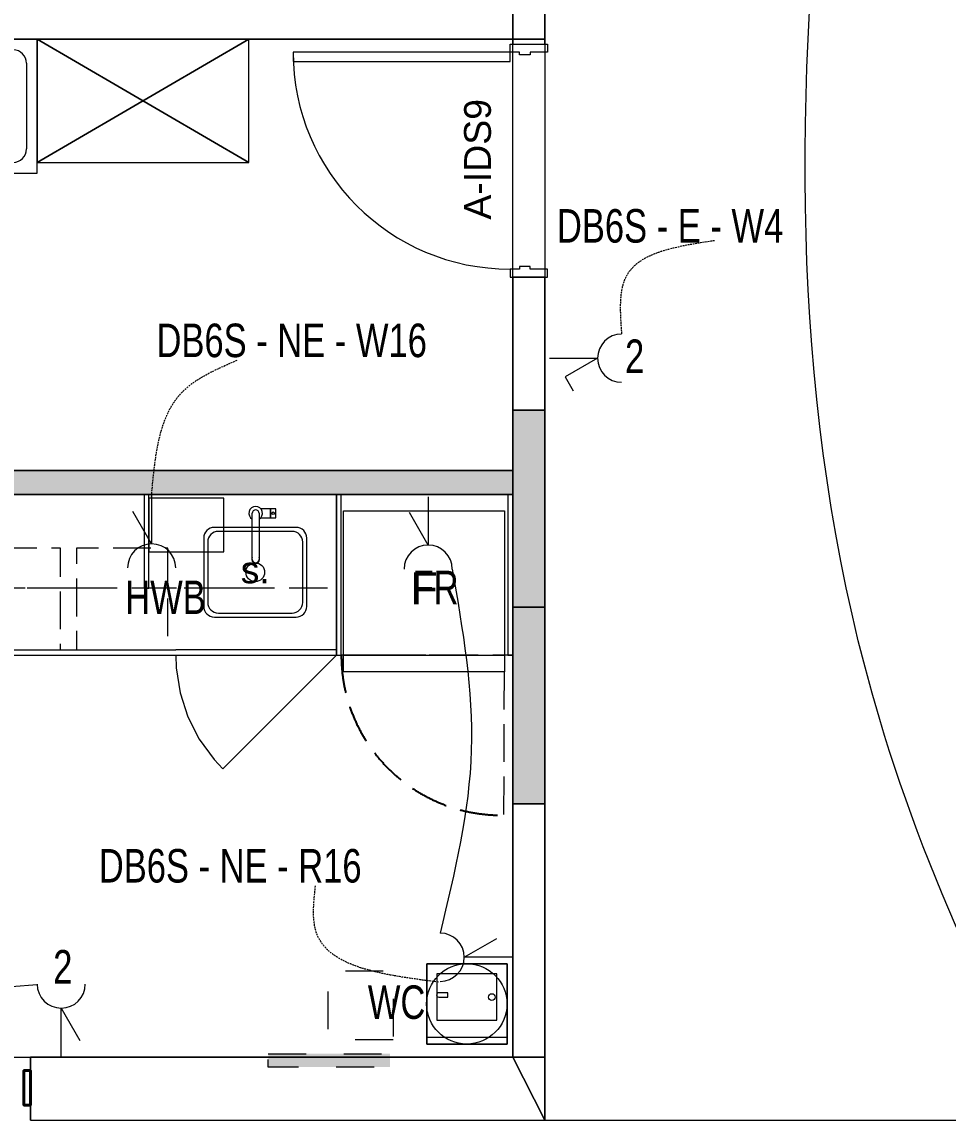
# Model space of a CAD drawing. Header units: millimetres. Extents: x -12392 to 16131, y -4930 to 15514.
# Drawn here: x 238 to 3695, y 3773 to 7872 of the extents above; entities that cross this region are included whole.
import ezdxf

# ---------------------------------------------------------------- set-up
doc = ezdxf.new("R2010")
doc.units = ezdxf.units.MM
for name, pattern in [('IMPORT-Dashed', [282.222223, 141.111112, -141.111112]), ('IMPORT-Hidden Line', [195.611112, 141.111112, -54.5]), ('WSP_NZ_Hidden', [9.5, 6.5, -3])]:
    doc.linetypes.add(name, pattern=pattern)
for name, color, linetype, lineweight in [('A-Des_ Columns', 250, 'Continuous', 13), ('A-Des_ Columns_Pen_No__183', 7, 'Continuous', 18), ('A-Des_ Columns_Pen_No__81', 251, 'Continuous', 18), ('A-Des_ Walls', 250, 'Continuous', 13), ('A-Des_ Walls_Pen_No__81', 251, 'Continuous', 18), ('ARCHICAD Doors_Pen_No__81', 251, 'Continuous', 18), ('Essential Power - MEC1', 1, 'Continuous', 13), ('L06 Enlarged Ground Proposed Plan 01_GFEnlarged Proposed Plan 01_dwg', 8, 'Continuous', 13), ('New_0_Pen_No__193', 9, 'Continuous', 13), ('New_A-Des_ Fittings General_Pen_No__4', 7, 'Continuous', 18), ('New_A-Des_ Fittings General_Pen_No__86', 7, 'Continuous', 18), ('New_A-Des_ Fittings Joinery', 250, 'Continuous', 13), ('New_A-Des_ Fittings Joinery_Pen_No__183', 7, 'Continuous', 18), ('New_A-Des_ Fittings Joinery_Pen_No__184', 170, 'Continuous', 25), ('New_A-Des_ Fittings Joinery_Pen_No__3', 7, 'Continuous', 18), ('New_A-Des_ Fittings Joinery_Pen_No__4', 7, 'Continuous', 18), ('New_A-Des_ Fittings Joinery_Pen_No__6', 130, 'Continuous', 35), ('New_A-Des_ Fittings Joinery_Pen_No__64', 7, 'Continuous', 18), ('New_A-Des_ Fittings Joinery_Pen_No__75', 7, 'Continuous', 18), ('New_A-Des_ Fittings Joinery_Pen_No__84', 7, 'Continuous', 18), ('New_A-Des_ Fittings Joinery_Pen_No__89', 7, 'Continuous', 18), ('New_A-Des_ Fittings Plumbing_Pen_No__115', 250, 'Continuous', 13), ('New_A-Des_ Fittings Plumbing_Pen_No__15', 7, 'Continuous', 18), ('New_A-Des_ Fittings Plumbing_Pen_No__75', 7, 'Continuous', 18), ('New_A-Des_ Fittings Plumbing_Pen_No__89', 7, 'Continuous', 18), ('New_A-Des_ Walls', 250, 'Continuous', 13), ('New_A-Des_ Walls_Pen_No__1', 250, 'Continuous', 13), ('New_A-Des_ Walls_Pen_No__193', 9, 'Continuous', 13), ('New_A-Des_ Walls_Pen_No__195', 252, 'Continuous', 13), ('New_A-Des_ Walls_Pen_No__27', 7, 'Continuous', 18), ('New_A-Des_ Zones_Pen_No__94', 7, 'Continuous', 18), ('New_ARCHICAD Door Markers_Pen_No__66', 7, 'Continuous', 18), ('New_ARCHICAD Doors_Pen_No__3', 7, 'Continuous', 18), ('New_ARCHICAD Doors_Pen_No__43', 130, 'Continuous', 35), ('Non-Essential Power - MEC', 10, 'Continuous', 13)]:
    doc.layers.add(name, color=color, linetype=linetype, lineweight=lineweight)
doc.styles.add('Arial', font='arial.ttf', dxfattribs={"height": 100})
doc.styles.add('Arial Narrow', font='ARIALN.TTF', dxfattribs={"width": 0.9, "height": 125})
doc.styles.add('Arial_2', font='arial.ttf', dxfattribs={"height": 120})

# ---------------------------------------------------------------- blocks, each defined once
blk = doc.blocks.new('L06 Enlarged Ground Proposed Plan 01_GFEnlarged Proposed Plan 01_dwg_Cadimage Cabinet-12186545-NEW GROUND FLOOR LAYOUT - ELECTRICAL PROPOSED PLAN 01')
at = {"layer": 'New_A-Des_ Fittings Joinery_Pen_No__3', "color": 253, "flags": 128}
blk.add_lwpolyline([(811.7, 5508.3), (813.5, 5461.2), (827.9, 5367.9), (856.8, 5278.5), (899.6, 5194.8), (955.4, 5118.6), (987.4, 5084.1)], dxfattribs=at)
at = {"layer": 'New_A-Des_ Fittings Joinery_Pen_No__4', "color": 253}
for p, q in [((1411.7, 6108.3), (811.7, 6108.3)), ((1411.7, 5528.3), (811.7, 5528.3))]:
    blk.add_line(p, q, dxfattribs=at)
at = {"layer": 'New_A-Des_ Fittings Joinery_Pen_No__84', "color": 253}
blk.add_line((1411.7, 5508.3), (987.4, 5084.1), dxfattribs=at)
blk = doc.blocks.new('L06 Enlarged Ground Proposed Plan 01_GFEnlarged Proposed Plan 01_dwg_Slab_30_1-12186614-NEW GROUND FLOOR LAYOUT - ELECTRICAL PROPOSED PLAN 01')
at = {"layer": 'New_A-Des_ Fittings Joinery', "linetype": 'IMPORT-Dashed', "lineweight": 18}
blk.add_hatch(color=50, dxfattribs=at).paths.add_polyline_path([(1611.8, 3970.9), (1611.8, 4020.9), (1156.9, 4020.9), (1156.9, 3970.9)])
at = {"layer": 'New_A-Des_ Fittings Joinery_Pen_No__89', "color": 253, "linetype": 'IMPORT-Dashed', "flags": 128}
blk.add_lwpolyline([(1156.9, 4020.9), (1611.8, 4020.9), (1611.8, 3970.9), (1156.9, 3970.9)], close=True, dxfattribs=at)
blk = doc.blocks.new('L06 Enlarged Ground Proposed Plan 01_GFEnlarged Proposed Plan 01_dwg_Slab_44_1-12186628-NEW GROUND FLOOR LAYOUT - ELECTRICAL PROPOSED PLAN 01')
at = {"layer": 'New_A-Des_ Fittings Joinery_Pen_No__4', "color": 253, "flags": 128}
for points in [[(2069.7, 5508.3), (2069.7, 6108.3), (2051.7, 6108.3)], [(2051.7, 6108.3), (2051.7, 5508.3), (2069.7, 5508.3)]]:
    blk.add_lwpolyline(points, dxfattribs=at)
blk = doc.blocks.new('L06 Enlarged Ground Proposed Plan 01_GFEnlarged Proposed Plan 01_dwg_Slab_45_1-12186629-NEW GROUND FLOOR LAYOUT - ELECTRICAL PROPOSED PLAN 01')
at = {"layer": 'New_A-Des_ Fittings Joinery_Pen_No__4', "color": 253}
blk.add_line((1429.7, 6108.3), (1411.7, 6108.3), dxfattribs=at)
at = {"layer": 'New_A-Des_ Fittings Joinery_Pen_No__4', "color": 253, "flags": 128}
blk.add_lwpolyline([(1411.7, 6108.3), (1411.7, 5508.3), (1429.7, 5508.3), (1429.7, 6108.3)], dxfattribs=at)
blk = doc.blocks.new('L06 Enlarged Ground Proposed Plan 01_GFEnlarged Proposed Plan 01_dwg_Slab_46_1-12186630-NEW GROUND FLOOR LAYOUT - ELECTRICAL PROPOSED PLAN 01')
at = {"layer": 'New_A-Des_ Fittings Joinery_Pen_No__4', "color": 253, "flags": 128}
for points in [[(2069.7, 5508.3), (2069.7, 6108.3), (2051.7, 6108.3)], [(2051.7, 6108.3), (2051.7, 5508.3), (2069.7, 5508.3)]]:
    blk.add_lwpolyline(points, dxfattribs=at)
blk = doc.blocks.new('L06 Enlarged Ground Proposed Plan 01_GFEnlarged Proposed Plan 01_dwg_Slab_47_1-12186631-NEW GROUND FLOOR LAYOUT - ELECTRICAL PROPOSED PLAN 01')
at = {"layer": 'New_A-Des_ Fittings Joinery_Pen_No__4', "color": 253}
blk.add_line((711.7, 6108.3), (693.7, 6108.3), dxfattribs=at)
at = {"layer": 'New_A-Des_ Fittings Joinery_Pen_No__4', "color": 253, "flags": 128}
blk.add_lwpolyline([(693.7, 6108.3), (693.7, 5758.3), (711.7, 5758.3), (711.7, 6108.3)], dxfattribs=at)
blk = doc.blocks.new('L06 Enlarged Ground Proposed Plan 01_GFEnlarged Proposed Plan 01_dwg_CI Tools Door_4-12186682-NEW GROUND FLOOR LAYOUT - ELECTRICAL PROPOSED PLAN 01')
at = {"layer": 'New_ARCHICAD Doors_Pen_No__3', "color": 253, "flags": 128}
for points in [[(2134.7, 7749.9), (2094.7, 7749.9), (2094.7, 7759.9), (2059.7, 7759.9), (2059.7, 7789.9), (2199.7, 7789.9), (2199.7, 7759.9), (2134.7, 7759.9), (2134.7, 7749.9), (2094.7, 7749.9), (2094.7, 7759.9), (2059.7, 7759.9), (2059.7, 7789.9), (2199.7, 7789.9), (2199.7, 7759.9), (2134.7, 7759.9)], [(1249.7, 7724.9), (2059.7, 7724.9), (2059.7, 7759.9), (1249.7, 7759.9), (1249.7, 7724.9), (2059.7, 7724.9), (2059.7, 7759.9), (1249.7, 7759.9)], [(2134.7, 6959.9), (2094.7, 6959.9), (2094.7, 6949.9), (2059.7, 6949.9), (2059.7, 6919.9), (2199.7, 6919.9), (2199.7, 6949.9), (2134.7, 6949.9), (2134.7, 6959.9), (2094.7, 6959.9), (2094.7, 6949.9), (2059.7, 6949.9), (2059.7, 6919.9), (2199.7, 6919.9), (2199.7, 6949.9), (2134.7, 6949.9)]]:
    blk.add_lwpolyline(points, close=True, dxfattribs=at)
at = {"layer": 'New_ARCHICAD Doors_Pen_No__3', "color": 253}
blk.add_arc((2059.7, 7759.9), 810, 180, 270, dxfattribs=at)
blk = doc.blocks.new('L06 Enlarged Ground Proposed Plan 01_GFEnlarged Proposed Plan 01_dwg_Wall_34_1-12186683-NEW GROUND FLOOR LAYOUT - ELECTRICAL PROPOSED PLAN 01')
at = {"layer": 'A-Des_ Walls', "color": 10}
for p, q in [((2189.7, 6423.3), (2189.7, 6919.9)), ((2069.7, 6423.3), (2189.7, 6423.3)), ((2069.7, 6198.3), (2069.7, 6108.3)), ((2189.7, 4953.3), (2069.7, 4953.3)), ((2069.7, 4953.3), (2069.7, 4008.3))]:
    blk.add_line(p, q, dxfattribs=at)
at = {"layer": 'A-Des_ Walls', "color": 10, "flags": 128}
for points in [[(2189.7, 7808.3), (2069.7, 7808.3), (2069.7, 7789.9), (2189.7, 7789.9)], [(2189.7, 5688.3), (2069.7, 5688.3), (2069.7, 4953.3), (2189.7, 4953.3)]]:
    blk.add_lwpolyline(points, close=True, dxfattribs=at)
for points in [[(2189.7, 6919.9), (2069.7, 6919.9), (2069.7, 6423.3)], [(2189.7, 6423.3), (2069.7, 6423.3), (2069.7, 6198.3)], [(2069.7, 6108.3), (2069.7, 5688.3), (2189.7, 5688.3), (2189.7, 6423.3)], [(2069.7, 4008.3), (2189.7, 4008.3), (2189.7, 4953.3)]]:
    blk.add_lwpolyline(points, dxfattribs=at)
at = {"layer": 'A-Des_ Walls_Pen_No__81', "color": 254}
for p, q in [((2189.7, 6423.3), (2069.7, 6423.3)), ((2189.7, 4953.3), (2069.7, 4953.3)), ((2069.7, 4953.3), (2069.7, 4008.3)), ((2189.7, 4008.3), (2189.7, 4953.3))]:
    blk.add_line(p, q, dxfattribs=at)
at = {"layer": 'A-Des_ Walls_Pen_No__81', "color": 254, "flags": 128}
for points in [[(2069.7, 7808.3), (2069.7, 7789.9), (2189.7, 7789.9), (2189.7, 7808.3)], [(2069.7, 6423.3), (2069.7, 6919.9), (2189.7, 6919.9), (2189.7, 6423.3)]]:
    blk.add_lwpolyline(points, dxfattribs=at)
at = {"layer": 'New_A-Des_ Walls_Pen_No__27', "color": 253}
for p, q in [((2069.7, 6198.3), (2069.7, 6108.3)), ((2069.7, 6108.3), (2069.7, 6198.3))]:
    blk.add_line(p, q, dxfattribs=at)
at = {"layer": 'New_A-Des_ Walls_Pen_No__27', "color": 253, "flags": 128}
for points in [[(2069.7, 6198.3), (2069.7, 6423.3)], [(2189.7, 5688.3), (2189.7, 4953.3), (2189.7, 5688.3), (2189.7, 6423.3)]]:
    blk.add_lwpolyline(points, close=True, dxfattribs=at)
for points in [[(2069.7, 4953.3), (2069.7, 5688.3), (2069.7, 6108.3)], [(2069.7, 6108.3), (2069.7, 5688.3), (2069.7, 4953.3)]]:
    blk.add_lwpolyline(points, dxfattribs=at)
blk.add_blockref('L06 Enlarged Ground Proposed Plan 01_GFEnlarged Proposed Plan 01_dwg_CI Tools Door_4-12186682-NEW GROUND FLOOR LAYOUT - ELECTRICAL PROPOSED PLAN 01', (0, 0))
at = {"layer": 'New_ARCHICAD Door Markers_Pen_No__66', "insert": (1888.2, 7359.8), "char_height": 100, "width": 537.468, "attachment_point": 2, "rotation": 90, "line_spacing_factor": 0.941778, "style": 'Arial'}
blk.add_mtext('A-IDS9', dxfattribs=at)
blk = doc.blocks.new('L06 Enlarged Ground Proposed Plan 01_GFEnlarged Proposed Plan 01_dwg_CI Tools Door_6-12186687-NEW GROUND FLOOR LAYOUT - ELECTRICAL PROPOSED PLAN 01')
at = {"layer": 'New_ARCHICAD Doors_Pen_No__43', "color": 133, "flags": 128}
for points in [[(-590.3, 3828.3), (-590.3, 3958.3), (-565.3, 3958.3), (-565.3, 3828.3)], [(-565.3, 3958.3), (-590.3, 3958.3), (-590.3, 3828.3), (-565.3, 3828.3)], [(269.7, 3828.3), (269.7, 3958.3), (244.7, 3958.3), (244.7, 3828.3)], [(244.7, 3958.3), (269.7, 3958.3), (269.7, 3828.3), (244.7, 3828.3)]]:
    blk.add_lwpolyline(points, close=True, dxfattribs=at)
blk = doc.blocks.new('L06 Enlarged Ground Proposed Plan 01_GFEnlarged Proposed Plan 01_dwg_Wall_38_1-12186688-NEW GROUND FLOOR LAYOUT - ELECTRICAL PROPOSED PLAN 01')
at = {"layer": 'A-Des_ Walls', "color": 10, "flags": 128}
for points in [[(269.7, 3958.3), (269.7, 3828.3), (269.7, 3773.3), (2189.7, 3773.3), (2069.7, 4008.3), (269.7, 4008.3)], [(2189.7, 4008.3), (2069.7, 4008.3), (2189.7, 3773.3)]]:
    blk.add_lwpolyline(points, close=True, dxfattribs=at)
at = {"layer": 'A-Des_ Walls_Pen_No__81', "color": 254}
blk.add_line((2069.7, 4008.3), (269.7, 4008.3), dxfattribs=at)
at = {"layer": 'A-Des_ Walls_Pen_No__81', "color": 254, "flags": 128}
blk.add_lwpolyline([(269.7, 3773.3), (2189.7, 3773.3), (2189.7, 4008.3)], dxfattribs=at)
at = {"layer": 'New_A-Des_ Walls_Pen_No__27', "color": 253, "flags": 128}
blk.add_lwpolyline([(269.7, 3773.3), (269.7, 3828.3), (269.7, 3958.3), (269.7, 4008.3)], dxfattribs=at)
blk.add_blockref('L06 Enlarged Ground Proposed Plan 01_GFEnlarged Proposed Plan 01_dwg_CI Tools Door_6-12186687-NEW GROUND FLOOR LAYOUT - ELECTRICAL PROPOSED PLAN 01', (0, 0))
blk = doc.blocks.new('L06 Enlarged Ground Proposed Plan 01_GFEnlarged Proposed Plan 01_dwg_Wall_39_1-12186696-NEW GROUND FLOOR LAYOUT - ELECTRICAL PROPOSED PLAN 01')
at = {"layer": 'A-Des_ Walls', "color": 10, "flags": 128}
blk.add_lwpolyline([(-1972.1, 7958.3), (-1972.1, 7908.3), (-1972.1, 7808.3), (2069.7, 7808.3), (2069.7, 8008.3), (-1972.1, 8008.3)], close=True, dxfattribs=at)
at = {"layer": 'A-Des_ Walls_Pen_No__81', "color": 254}
blk.add_line((-745.3, 7808.3), (2069.7, 7808.3), dxfattribs=at)
blk = doc.blocks.new('L06 Enlarged Ground Proposed Plan 01_GFEnlarged Proposed Plan 01_dwg_CI Tools Door_43__1-12186854-NEW GROUND FLOOR LAYOUT - ELECTRICAL PROPOSED PLAN 01')
at = {"layer": 'ARCHICAD Doors_Pen_No__81', "color": 254, "flags": 128}
for points in [[(2094.7, 9016), (2134.7, 9016), (2134.7, 9026), (2199.7, 9026), (2199.7, 9056), (2059.7, 9056), (2059.7, 9026), (2094.7, 9026), (2094.7, 9016), (2134.7, 9016), (2134.7, 9026), (2199.7, 9026), (2199.7, 9056), (2059.7, 9056), (2059.7, 9026), (2094.7, 9026)], [(1249.7, 8251), (2059.7, 8251), (2059.7, 8216), (1249.7, 8216), (1249.7, 8251), (2059.7, 8251), (2059.7, 8216), (1249.7, 8216)], [(2094.7, 8226), (2134.7, 8226), (2134.7, 8216), (2199.7, 8216), (2199.7, 8186), (2059.7, 8186), (2059.7, 8216), (2094.7, 8216), (2094.7, 8226), (2134.7, 8226), (2134.7, 8216), (2199.7, 8216), (2199.7, 8186), (2059.7, 8186), (2059.7, 8216), (2094.7, 8216)]]:
    blk.add_lwpolyline(points, close=True, dxfattribs=at)
at = {"layer": 'ARCHICAD Doors_Pen_No__81', "color": 254}
blk.add_arc((2059.7, 8216), 810, 90, 180, dxfattribs=at)
blk = doc.blocks.new('L06 Enlarged Ground Proposed Plan 01_GFEnlarged Proposed Plan 01_dwg_Wall_160_1-12186855-NEW GROUND FLOOR LAYOUT - ELECTRICAL PROPOSED PLAN 01')
at = {"layer": 'A-Des_ Walls', "color": 10, "flags": 128}
for points in [[(2189.7, 9978.3), (2069.7, 9978.3), (2069.7, 9056), (2189.7, 9056)], [(2189.7, 8186), (2069.7, 8186), (2069.7, 7808.3), (2189.7, 7808.3)]]:
    blk.add_lwpolyline(points, close=True, dxfattribs=at)
at = {"layer": 'A-Des_ Walls_Pen_No__81', "color": 254}
blk.add_line((2069.7, 8033.3), (2069.7, 8008.3), dxfattribs=at)
at = {"layer": 'A-Des_ Walls_Pen_No__81', "color": 254, "flags": 128}
for points in [[(2189.7, 9978.3), (2189.7, 9056), (2069.7, 9056), (2069.7, 9978.3)], [(2189.7, 7808.3), (2189.7, 8186), (2069.7, 8186), (2069.7, 8153.3)]]:
    blk.add_lwpolyline(points, dxfattribs=at)
blk.add_blockref('L06 Enlarged Ground Proposed Plan 01_GFEnlarged Proposed Plan 01_dwg_CI Tools Door_43__1-12186854-NEW GROUND FLOOR LAYOUT - ELECTRICAL PROPOSED PLAN 01', (0, 0))
blk = doc.blocks.new('L06 Enlarged Ground Proposed Plan 01_GFEnlarged Proposed Plan 01_dwg_Wall_161_1-12186856-NEW GROUND FLOOR LAYOUT - ELECTRICAL PROPOSED PLAN 01')
at = {"layer": 'New_A-Des_ Walls_Pen_No__193', "lineweight": 18}
blk.add_hatch(color=50, dxfattribs=at).paths.add_polyline_path([(2069.7, 6108.3), (2069.7, 6198.3), (-745.3, 6198.3), (-745.3, 6108.3), (-163.2, 6108.3)])
at = {"layer": 'New_A-Des_ Walls_Pen_No__27', "color": 253}
for p, q in [((2069.7, 6108.3), (2069.7, 6198.3)), ((-745.3, 6108.3), (2069.7, 6108.3))]:
    blk.add_line(p, q, dxfattribs=at)
at = {"layer": 'New_A-Des_ Walls_Pen_No__27', "color": 253, "flags": 128}
blk.add_lwpolyline([(2069.7, 6198.3), (-745.3, 6198.3), (-745.3, 6108.3)], dxfattribs=at)
blk = doc.blocks.new('L06 Enlarged Ground Proposed Plan 01_GFEnlarged Proposed Plan 01_dwg_Wall_162_1-12186857-NEW GROUND FLOOR LAYOUT - ELECTRICAL PROPOSED PLAN 01')
at = {"layer": 'New_A-Des_ Walls', "lineweight": 18}
blk.add_hatch(color=50, dxfattribs=at).paths.add_polyline_path([(2189.7, 4953.3), (2189.7, 6423.3), (2069.7, 6423.3), (2069.7, 4953.3)])
at = {"layer": 'New_A-Des_ Walls_Pen_No__27', "color": 253, "flags": 128}
blk.add_lwpolyline([(2189.7, 4953.3), (2189.7, 6423.3), (2069.7, 6423.3), (2069.7, 4953.3)], close=True, dxfattribs=at)
blk = doc.blocks.new('L06 Enlarged Ground Proposed Plan 01_GFEnlarged Proposed Plan 01_dwg_Column_6_1-12186859-NEW GROUND FLOOR LAYOUT - ELECTRICAL PROPOSED PLAN 01')
at = {"layer": 'A-Des_ Columns', "color": 10, "flags": 128}
blk.add_lwpolyline([(294.7, 7348.3), (1084.7, 7348.3), (1084.7, 7808.3), (294.7, 7808.3)], close=True, dxfattribs=at)
at = {"layer": 'A-Des_ Columns_Pen_No__81', "color": 254, "flags": 128}
blk.add_lwpolyline([(294.7, 7348.3), (1084.7, 7348.3), (1084.7, 7808.3), (294.7, 7808.3)], close=True, dxfattribs=at)
blk = doc.blocks.new('L06 Enlarged Ground Proposed Plan 01_GFEnlarged Proposed Plan 01_dwg_Cadimage Cabinet_2-12186981-NEW GROUND FLOOR LAYOUT - ELECTRICAL PROPOSED PLAN 01')
at = {"layer": 'New_A-Des_ Fittings Joinery_Pen_No__3', "color": 253, "linetype": 'IMPORT-Hidden Line', "flags": 128}
blk.add_lwpolyline([(441.7, 5528.3), (781.7, 5528.3), (781.7, 5908.3), (441.7, 5908.3)], close=True, dxfattribs=at)
at = {"layer": 'New_A-Des_ Fittings Joinery_Pen_No__4', "color": 253}
for p, q in [((411.7, 6108.3), (811.7, 6108.3)), ((411.7, 5528.3), (811.7, 5528.3))]:
    blk.add_line(p, q, dxfattribs=at)
at = {"layer": 'New_A-Des_ Fittings Joinery_Pen_No__84', "color": 253}
blk.add_line((411.7, 5508.3), (811.7, 5508.3), dxfattribs=at)
blk = doc.blocks.new('L06 Enlarged Ground Proposed Plan 01_GFEnlarged Proposed Plan 01_dwg_Cadimage Cabinet_3-12186982-NEW GROUND FLOOR LAYOUT - ELECTRICAL PROPOSED PLAN 01')
at = {"layer": 'New_A-Des_ Fittings Joinery_Pen_No__4', "color": 253, "linetype": 'IMPORT-Hidden Line', "flags": 128}
blk.add_lwpolyline([(1429.7, 6108.3), (2069.7, 6108.3), (2069.7, 5508.3), (1429.7, 5508.3)], close=True, dxfattribs=at)
at = {"layer": 'New_A-Des_ Fittings Joinery_Pen_No__4', "color": 253, "linetype": 'IMPORT-Dashed', "flags": 128}
blk.add_lwpolyline([(1429.7, 6108.3), (2069.7, 6108.3), (2069.7, 5508.3), (1429.7, 5508.3)], close=True, dxfattribs=at)
blk = doc.blocks.new('L06 Enlarged Ground Proposed Plan 01_GFEnlarged Proposed Plan 01_dwg_Mop Sink 24-12186984-NEW GROUND FLOOR LAYOUT - ELECTRICAL PROPOSED PLAN 01')
at = {"layer": 'New_A-Des_ Fittings Plumbing_Pen_No__75', "color": 253}
for p, q in [((-215.3, 7768.3), (204.7, 7768.3)), ((-265.3, 7398.3), (-265.3, 7718.3)), ((254.7, 7718.3), (254.7, 7398.3)), ((204.7, 7348.3), (-215.3, 7348.3))]:
    blk.add_line(p, q, dxfattribs=at)
at = {"layer": 'New_A-Des_ Fittings Plumbing_Pen_No__75', "color": 253, "flags": 128}
blk.add_lwpolyline([(-305.3, 7808.3), (-305.3, 7308.3), (294.7, 7308.3), (294.7, 7808.3)], close=True, dxfattribs=at)
at = {"layer": 'New_A-Des_ Fittings Plumbing_Pen_No__75', "color": 253}
blk.add_circle((-5.3, 7558.3), 40, dxfattribs=at)
for centre, start, end in [((-215.3, 7718.3), 90, 180), ((204.7, 7718.3), 0, 90), ((-215.3, 7398.3), 180, 270), ((204.7, 7398.3), 270, 0)]:
    blk.add_arc(centre, 50, start, end, dxfattribs=at)
blk = doc.blocks.new('L06 Enlarged Ground Proposed Plan 01_GFEnlarged Proposed Plan 01_dwg_Cadimage Cabinet_4-12186985-NEW GROUND FLOOR LAYOUT - ELECTRICAL PROPOSED PLAN 01')
at = {"layer": 'New_A-Des_ Fittings Joinery_Pen_No__3', "color": 253, "linetype": 'IMPORT-Hidden Line', "flags": 128}
blk.add_lwpolyline([(-127.8, 5528.3), (381.7, 5528.3), (381.7, 5908.3), (-127.8, 5908.3)], close=True, dxfattribs=at)
at = {"layer": 'New_A-Des_ Fittings Joinery_Pen_No__4', "color": 253}
for p, q in [((-157.8, 6108.3), (411.7, 6108.3)), ((-157.8, 5528.3), (411.7, 5528.3))]:
    blk.add_line(p, q, dxfattribs=at)
at = {"layer": 'New_A-Des_ Fittings Joinery_Pen_No__84', "color": 253}
blk.add_line((-157.8, 5508.3), (411.7, 5508.3), dxfattribs=at)
blk = doc.blocks.new('L06 Enlarged Ground Proposed Plan 01_GFEnlarged Proposed Plan 01_dwg_Drinking Fountain Standing 24-12186986-NEW GROUND FLOOR LAYOUT - ELECTRICAL PROPOSED PLAN 01')
at = {"layer": 'New_A-Des_ Fittings Plumbing_Pen_No__75', "color": 253}
blk.add_line((1748.8, 4082.2), (2048.8, 4082.2), dxfattribs=at)
at = {"layer": 'New_A-Des_ Fittings Plumbing_Pen_No__75', "color": 253, "flags": 128}
for points in [[(1748.8, 4056.8), (1748.8, 4356.8), (2048.8, 4356.8), (2048.8, 4056.8), (2048.8, 4356.8), (1748.8, 4356.8), (1748.8, 4056.8), (2048.8, 4056.8)], [(1786.9, 4145.7), (2010.7, 4145.7), (2010.7, 4318.7), (1786.9, 4318.7)]]:
    blk.add_lwpolyline(points, close=True, dxfattribs=at)
blk.add_lwpolyline([(1793.7, 4232.2), (1827.9, 4232.2), (1827.9, 4248.3), (1793.7, 4248.3)], dxfattribs=at)
at = {"layer": 'New_A-Des_ Fittings Plumbing_Pen_No__75', "color": 253}
blk.add_circle((1991.6, 4232.2), 12.7, dxfattribs=at)
blk.add_arc((1793.7, 4240.3), 8.08, 90, 270, dxfattribs=at)
blk = doc.blocks.new('L06 Enlarged Ground Proposed Plan 01_GFEnlarged Proposed Plan 01_dwg_Refrigerator 24-12186987-NEW GROUND FLOOR LAYOUT - ELECTRICAL PROPOSED PLAN 01')
at = {"layer": 'New_A-Des_ Fittings General_Pen_No__4', "color": 253}
blk.add_line((2038.4, 5507), (1438.4, 5507), dxfattribs=at)
at = {"layer": 'New_A-Des_ Fittings General_Pen_No__4', "color": 253, "flags": 128}
blk.add_lwpolyline([(2038.4, 5447), (1438.4, 5447), (1438.4, 6047), (2038.4, 6047)], close=True, dxfattribs=at)
blk = doc.blocks.new('L06 Enlarged Ground Proposed Plan 01_GFEnlarged Proposed Plan 01_dwg_Bar Sink _1769-12186991-NEW GROUND FLOOR LAYOUT - ELECTRICAL PROPOSED PLAN 01')
at = {"layer": 'New_A-Des_ Fittings Joinery_Pen_No__75', "color": 253}
for p, q in [((1261, 5985.8), (956, 5985.8)), ((916, 5945.8), (916, 5690.8)), ((1246, 5970.8), (971, 5970.8)), ((1301, 5690.8), (1301, 5945.8)), ((931, 5930.8), (931, 5705.8)), ((1286, 5705.8), (1286, 5930.8))]:
    blk.add_line(p, q, dxfattribs=at)
at = {"layer": 'New_A-Des_ Fittings Joinery_Pen_No__75', "color": 253, "flags": 128}
for points in [[(971, 5665.8), (1108.5, 5665.8), (1246, 5665.8)], [(956, 5650.8), (1108.5, 5650.8), (1261, 5650.8)]]:
    blk.add_lwpolyline(points, dxfattribs=at)
at = {"layer": 'New_A-Des_ Fittings Joinery_Pen_No__75', "color": 253}
blk.add_circle((1108.5, 5818.3), 35, dxfattribs=at)
for centre, start, end in [((956, 5945.8), 90, 180), ((1261, 5945.8), 0, 90), ((971, 5930.8), 90, 180), ((1246, 5930.8), 0, 90), ((971, 5705.8), 180, 270), ((1246, 5705.8), 270, 0), ((956, 5690.8), 180, 270), ((1261, 5690.8), 270, 0)]:
    blk.add_arc(centre, 40, start, end, dxfattribs=at)
blk = doc.blocks.new('L06 Enlarged Ground Proposed Plan 01_GFEnlarged Proposed Plan 01_dwg_Cadimage Cabinet_10-12187153-NEW GROUND FLOOR LAYOUT - ELECTRICAL PROPOSED PLAN 01')
at = {"layer": 'New_A-Des_ Fittings Joinery_Pen_No__4', "color": 253, "linetype": 'IMPORT-Hidden Line', "flags": 128}
blk.add_lwpolyline([(-745.3, 6108.3), (1411.7, 6108.3), (1411.7, 5758.3), (-745.3, 5758.3)], close=True, dxfattribs=at)
at = {"layer": 'New_A-Des_ Fittings Joinery_Pen_No__4', "color": 253, "linetype": 'IMPORT-Dashed', "flags": 128}
blk.add_lwpolyline([(-745.3, 6108.3), (1411.7, 6108.3), (1411.7, 5758.3), (-745.3, 5758.3)], close=True, dxfattribs=at)
blk = doc.blocks.new('L06 Enlarged Ground Proposed Plan 01_GFEnlarged Proposed Plan 01_dwg_Slab_78_1-12187169-NEW GROUND FLOOR LAYOUT - ELECTRICAL PROPOSED PLAN 01')
at = {"layer": 'New_A-Des_ Fittings Joinery_Pen_No__64', "color": 253, "flags": 128}
blk.add_lwpolyline([(1411.7, 5508.3), (1411.7, 6108.3), (-745.3, 6108.3), (-745.3, 5508.3)], close=True, dxfattribs=at)
blk = doc.blocks.new('L06 Enlarged Ground Proposed Plan 01_GFEnlarged Proposed Plan 01_dwg_Slab_79_1-12187170-NEW GROUND FLOOR LAYOUT - ELECTRICAL PROPOSED PLAN 01')
at = {"layer": 'New_A-Des_ Fittings Plumbing_Pen_No__89', "color": 253, "flags": 128}
blk.add_lwpolyline([(991.7, 6094.3), (711.7, 6094.3), (711.7, 5894.3), (991.7, 5894.3)], close=True, dxfattribs=at)
blk = doc.blocks.new('L06 Enlarged Ground Proposed Plan 01_GFEnlarged Proposed Plan 01_dwg_Tap Kitchen Pull Down _1026_2-12187269-NEW GROUND FLOOR LAYOUT - ELECTRICAL PROPOSED PLAN 01')
at = {"layer": 'New_A-Des_ Fittings Plumbing_Pen_No__115', "color": 9}
blk.add_line((1122.5, 6038.2), (1122.5, 5866.3), dxfattribs=at)
at = {"layer": 'New_A-Des_ Fittings Plumbing_Pen_No__115', "color": 9, "flags": 128}
for points in [[(1097.5, 5866.3), (1097.5, 5970.2), (1097.5, 6038.2)], [(1129.2, 6021.4), (1165.3, 6021.4), (1165.3, 6055.1), (1165.3, 6021.4), (1185.5, 6021.4), (1185.5, 6055.1), (1165.3, 6055.1), (1129.2, 6055.1)]]:
    blk.add_lwpolyline(points, dxfattribs=at)
at = {"layer": 'New_A-Des_ Fittings Plumbing_Pen_No__115', "color": 9}
blk.add_circle((1175.4, 6038.2), 5, dxfattribs=at)
for centre, radius, start, end in [((1110, 6038.2), 25.5, 299.3535, 240.6465), ((1110, 6038.2), 12.5, 0, 180), ((1110, 5866.3), 15, 146.4427, 33.5573), ((1110, 5866.3), 12.5, 180, 0)]:
    blk.add_arc(centre, radius, start, end, dxfattribs=at)
blk = doc.blocks.new('L06 Enlarged Ground Proposed Plan 01_GFEnlarged Proposed Plan 01_dwg_Electric Water Heater 24-12187270-NEW GROUND FLOOR LAYOUT - ELECTRICAL PROPOSED PLAN 01')
at = {"layer": 'New_A-Des_ Fittings Plumbing_Pen_No__15', "color": 253}
blk.add_circle((1898.1, 4206.8), 150, dxfattribs=at)
blk = doc.blocks.new('L06 Enlarged Ground Proposed Plan 01_GFEnlarged Proposed Plan 01_dwg-12095837-NEW GROUND FLOOR LAYOUT - ELECTRICAL PROPOSED PLAN 01')
at = {"layer": 'New_A-Des_ Walls_Pen_No__195', "lineweight": 18}
blk.add_hatch(color=50, dxfattribs=at).paths.add_polyline_path([(2189.7, 4953.3), (2189.7, 6423.3), (2069.7, 6423.3), (2069.7, 4953.3)])
at = {"layer": 'A-Des_ Columns_Pen_No__183', "color": 253, "flags": 128}
for points in [[(1084.7, 7808.3), (294.7, 7348.3)], [(294.7, 7808.3), (1084.7, 7348.3)]]:
    blk.add_lwpolyline(points, close=True, dxfattribs=at)
at = {"layer": 'New_0_Pen_No__193', "color": 10, "linetype": 'IMPORT-Dashed', "flags": 128}
blk.add_lwpolyline([(1623.2, 4072.6), (1381, 4072.6), (1381, 4330.6), (1623.2, 4330.6)], close=True, dxfattribs=at)
at = {"layer": 'New_A-Des_ Fittings Joinery_Pen_No__183', "color": 253, "linetype": 'IMPORT-Hidden Line'}
blk.add_line((2036.7, 4914.4), (2038.4, 5447), dxfattribs=at)
at = {"layer": 'New_A-Des_ Fittings Joinery_Pen_No__184', "color": 213, "linetype": 'IMPORT-Hidden Line'}
blk.add_arc((2026.7, 5508.3), 597, 180, 269.816, dxfattribs=at)
at = {"layer": 'New_A-Des_ Walls_Pen_No__1', "color": 9}
for p, q in [((2069.7, 6198.3), (2069.7, 6108.3)), ((2069.7, 6108.3), (2069.7, 4953.3))]:
    blk.add_line(p, q, dxfattribs=at)
at = {"layer": 'New_A-Des_ Walls_Pen_No__1', "color": 9, "flags": 128}
blk.add_lwpolyline([(2069.7, 4953.3), (2189.7, 4953.3), (2189.7, 6423.3), (2069.7, 6423.3), (2069.7, 6198.3)], dxfattribs=at)
at = {"layer": 'New_A-Des_ Zones_Pen_No__94', "color": 253}
for p, q in [((2189.7, 10098.3), (2189.7, 6423.3)), ((2189.7, 6423.3), (2189.7, 4953.3)), ((-745.3, 4008.3), (1156.9, 4008.3)), ((1156.9, 4008.3), (1611.8, 4008.3))]:
    blk.add_line(p, q, dxfattribs=at)
at = {"layer": 'New_A-Des_ Zones_Pen_No__94', "color": 253, "flags": 128}
for points in [[(2189.7, 4953.3), (2189.7, 3773.3), (4159.7, 3773.3), (4159.7, 8133.3)], [(2069.7, 6423.3), (2069.7, 7808.3), (1084.7, 7808.3), (294.7, 7808.3), (-745.3, 7808.3)], [(-745.3, 6198.3), (2069.7, 6198.3), (2069.7, 6423.3)], [(2069.7, 4953.3), (2069.7, 6108.3), (-745.3, 6108.3)], [(1611.8, 4008.3), (2069.7, 4008.3), (2069.7, 4953.3)]]:
    blk.add_lwpolyline(points, dxfattribs=at)
for name in ['L06 Enlarged Ground Proposed Plan 01_GFEnlarged Proposed Plan 01_dwg_Wall_160_1-12186855-NEW GROUND FLOOR LAYOUT - ELECTRICAL PROPOSED PLAN 01', 'L06 Enlarged Ground Proposed Plan 01_GFEnlarged Proposed Plan 01_dwg_Wall_39_1-12186696-NEW GROUND FLOOR LAYOUT - ELECTRICAL PROPOSED PLAN 01', 'L06 Enlarged Ground Proposed Plan 01_GFEnlarged Proposed Plan 01_dwg_Mop Sink 24-12186984-NEW GROUND FLOOR LAYOUT - ELECTRICAL PROPOSED PLAN 01', 'L06 Enlarged Ground Proposed Plan 01_GFEnlarged Proposed Plan 01_dwg_Column_6_1-12186859-NEW GROUND FLOOR LAYOUT - ELECTRICAL PROPOSED PLAN 01', 'L06 Enlarged Ground Proposed Plan 01_GFEnlarged Proposed Plan 01_dwg_Wall_34_1-12186683-NEW GROUND FLOOR LAYOUT - ELECTRICAL PROPOSED PLAN 01', 'L06 Enlarged Ground Proposed Plan 01_GFEnlarged Proposed Plan 01_dwg_Wall_162_1-12186857-NEW GROUND FLOOR LAYOUT - ELECTRICAL PROPOSED PLAN 01', 'L06 Enlarged Ground Proposed Plan 01_GFEnlarged Proposed Plan 01_dwg_Wall_161_1-12186856-NEW GROUND FLOOR LAYOUT - ELECTRICAL PROPOSED PLAN 01', 'L06 Enlarged Ground Proposed Plan 01_GFEnlarged Proposed Plan 01_dwg_Cadimage Cabinet_10-12187153-NEW GROUND FLOOR LAYOUT - ELECTRICAL PROPOSED PLAN 01', 'L06 Enlarged Ground Proposed Plan 01_GFEnlarged Proposed Plan 01_dwg_Slab_78_1-12187169-NEW GROUND FLOOR LAYOUT - ELECTRICAL PROPOSED PLAN 01', 'L06 Enlarged Ground Proposed Plan 01_GFEnlarged Proposed Plan 01_dwg_Cadimage Cabinet_4-12186985-NEW GROUND FLOOR LAYOUT - ELECTRICAL PROPOSED PLAN 01', 'L06 Enlarged Ground Proposed Plan 01_GFEnlarged Proposed Plan 01_dwg_Cadimage Cabinet_2-12186981-NEW GROUND FLOOR LAYOUT - ELECTRICAL PROPOSED PLAN 01', 'L06 Enlarged Ground Proposed Plan 01_GFEnlarged Proposed Plan 01_dwg_Slab_47_1-12186631-NEW GROUND FLOOR LAYOUT - ELECTRICAL PROPOSED PLAN 01', 'L06 Enlarged Ground Proposed Plan 01_GFEnlarged Proposed Plan 01_dwg_Cadimage Cabinet-12186545-NEW GROUND FLOOR LAYOUT - ELECTRICAL PROPOSED PLAN 01', 'L06 Enlarged Ground Proposed Plan 01_GFEnlarged Proposed Plan 01_dwg_Slab_45_1-12186629-NEW GROUND FLOOR LAYOUT - ELECTRICAL PROPOSED PLAN 01', 'L06 Enlarged Ground Proposed Plan 01_GFEnlarged Proposed Plan 01_dwg_Cadimage Cabinet_3-12186982-NEW GROUND FLOOR LAYOUT - ELECTRICAL PROPOSED PLAN 01', 'L06 Enlarged Ground Proposed Plan 01_GFEnlarged Proposed Plan 01_dwg_Slab_44_1-12186628-NEW GROUND FLOOR LAYOUT - ELECTRICAL PROPOSED PLAN 01', 'L06 Enlarged Ground Proposed Plan 01_GFEnlarged Proposed Plan 01_dwg_Slab_46_1-12186630-NEW GROUND FLOOR LAYOUT - ELECTRICAL PROPOSED PLAN 01', 'L06 Enlarged Ground Proposed Plan 01_GFEnlarged Proposed Plan 01_dwg_Slab_79_1-12187170-NEW GROUND FLOOR LAYOUT - ELECTRICAL PROPOSED PLAN 01', 'L06 Enlarged Ground Proposed Plan 01_GFEnlarged Proposed Plan 01_dwg_Tap Kitchen Pull Down _1026_2-12187269-NEW GROUND FLOOR LAYOUT - ELECTRICAL PROPOSED PLAN 01', 'L06 Enlarged Ground Proposed Plan 01_GFEnlarged Proposed Plan 01_dwg_Refrigerator 24-12186987-NEW GROUND FLOOR LAYOUT - ELECTRICAL PROPOSED PLAN 01', 'L06 Enlarged Ground Proposed Plan 01_GFEnlarged Proposed Plan 01_dwg_Bar Sink _1769-12186991-NEW GROUND FLOOR LAYOUT - ELECTRICAL PROPOSED PLAN 01', 'L06 Enlarged Ground Proposed Plan 01_GFEnlarged Proposed Plan 01_dwg_Wall_38_1-12186688-NEW GROUND FLOOR LAYOUT - ELECTRICAL PROPOSED PLAN 01', 'L06 Enlarged Ground Proposed Plan 01_GFEnlarged Proposed Plan 01_dwg_Electric Water Heater 24-12187270-NEW GROUND FLOOR LAYOUT - ELECTRICAL PROPOSED PLAN 01', 'L06 Enlarged Ground Proposed Plan 01_GFEnlarged Proposed Plan 01_dwg_Drinking Fountain Standing 24-12186986-NEW GROUND FLOOR LAYOUT - ELECTRICAL PROPOSED PLAN 01', 'L06 Enlarged Ground Proposed Plan 01_GFEnlarged Proposed Plan 01_dwg_Slab_30_1-12186614-NEW GROUND FLOOR LAYOUT - ELECTRICAL PROPOSED PLAN 01']:
    blk.add_blockref(name, (0, 0))
at = {"layer": 'New_A-Des_ Fittings General_Pen_No__86', "insert": (1738.4, 5818.3), "char_height": 120, "width": 121.94, "attachment_point": 2, "line_spacing_factor": 0.941778, "style": 'Arial_2'}
blk.add_mtext('F', dxfattribs=at)
at = {"layer": 'New_A-Des_ Fittings Joinery_Pen_No__6', "color": 7, "insert": (1108.5, 5876.9), "char_height": 100, "width": 129.776, "attachment_point": 2, "line_spacing_factor": 0.941778, "style": 'Arial'}
blk.add_mtext('s.', dxfattribs=at)

msp = doc.modelspace()

# ---------------------------------------------------------------- linework, layer by layer
at = {"layer": 'Essential Power - MEC1', "lineweight": 18}
for p, q in [((2206.4, 6617.3), (2386.4, 6617.3)), ((2386.4, 6617.3), (2265.1, 6547.3)), ((2265.1, 6547.3), (2295.1, 6495.4))]:
    msp.add_line(p, q, dxfattribs=at)
msp.add_arc((2476.4, 6617.3), 90, 90, 270, dxfattribs=at)
at = {"layer": 'Essential Power - MEC1', "color": 18, "linetype": 'WSP_NZ_Hidden', "true_color": 0x000000}
msp.add_spline([(2477.3, 6708.1), (2494.4, 6923.9), (2823.5, 7057.2)], degree=3, dxfattribs=at)
at = {"layer": 'Non-Essential Power - MEC', "lineweight": 18}
for p, q in [((721.6, 6104.2), (721.6, 5924.2)), ((1754, 6099.8), (1754, 5919.8)), ((721.6, 5924.2), (651.6, 6045.4)), ((1754, 5919.8), (1684, 6041.1)), ((1888.9, 4381.1), (2010.1, 4451.1)), ((2068.9, 4381.1), (1888.9, 4381.1)), ((384.1, 4011), (384.1, 4191)), ((384.1, 4191), (454.1, 4069.8))]:
    msp.add_line(p, q, dxfattribs=at)
for centre, start, end in [((721.6, 5834.2), 0, 180), ((1754, 5829.8), 0, 180), ((1798.9, 4381.1), 270, 90), ((384.1, 4281), 180, 0)]:
    msp.add_arc(centre, 90, start, end, dxfattribs=at)
at = {"layer": 'Non-Essential Power - MEC'}
for points in [[(5459, 1629), (3439.7, 5268.7), (3889.6, 12022.4)], [(-1175.1, 5363.6), (-221.5, 9536.3), (1532.4, 11453.2)], [(1843.9, 5830), (1915, 5154), (1798.9, 4471.1)], [(-1174.1, 5181.4), (-626.6, 4355), (294.4, 4279.9)]]:
    msp.add_spline(points, degree=3, dxfattribs=at)
at = {"layer": 'Non-Essential Power - MEC', "color": 18, "linetype": 'WSP_NZ_Hidden', "true_color": 0x000000}
for points in [[(721.2, 6101.5), (834.8, 6489.8), (1041.5, 6609.9)], [(1792.6, 4288.2), (1333.2, 4484.3), (1333.2, 4647)]]:
    msp.add_spline(points, degree=3, dxfattribs=at)

# ---------------------------------------------------------------- block references
at = {"layer": 'L06 Enlarged Ground Proposed Plan 01_GFEnlarged Proposed Plan 01_dwg', "color": 253, "lineweight": 18}
msp.add_blockref('L06 Enlarged Ground Proposed Plan 01_GFEnlarged Proposed Plan 01_dwg-12095837-NEW GROUND FLOOR LAYOUT - ELECTRICAL PROPOSED PLAN 01', (0, 0), dxfattribs=at)

# ---------------------------------------------------------------- texts
at = {"layer": 'Essential Power - MEC1', "color": 7, "insert": (2234.8, 7173.8), "char_height": 125, "width": 3279.303, "attachment_point": 1, "style": 'Arial Narrow'}
msp.add_mtext('DB6S - E - W4', dxfattribs=at)
at = {"layer": 'Essential Power - MEC1', "color": 1, "insert": (2489, 6687.1), "char_height": 125, "width": 86.582, "attachment_point": 1, "style": 'Arial Narrow'}
msp.add_mtext('2', dxfattribs=at)
at = {"layer": 'Non-Essential Power - MEC', "color": 7, "char_height": 125, "width": 3279.303, "attachment_point": 1, "style": 'Arial Narrow'}
for s, insert in [('DB6S - NE - W16', (739.8, 6746.3)), ('DB6S - NE - R16', (524.5, 4785))]:
    msp.add_mtext(s, dxfattribs=dict(at, insert=insert))
at = {"layer": 'Non-Essential Power - MEC', "color": 1, "char_height": 125, "attachment_point": 1, "style": 'Arial Narrow'}
for s, insert, width in [('FR', (1695.8, 5823.9), 209.24), ('HWB', (623.2, 5787.2), 364.367), ('2', (354.1, 4407.9), 86.582), ('WC', (1528.8, 4275.9), 259.747)]:
    msp.add_mtext(s, dxfattribs=dict(at, insert=insert, width=width))

doc.saveas('drawing.dxf')
